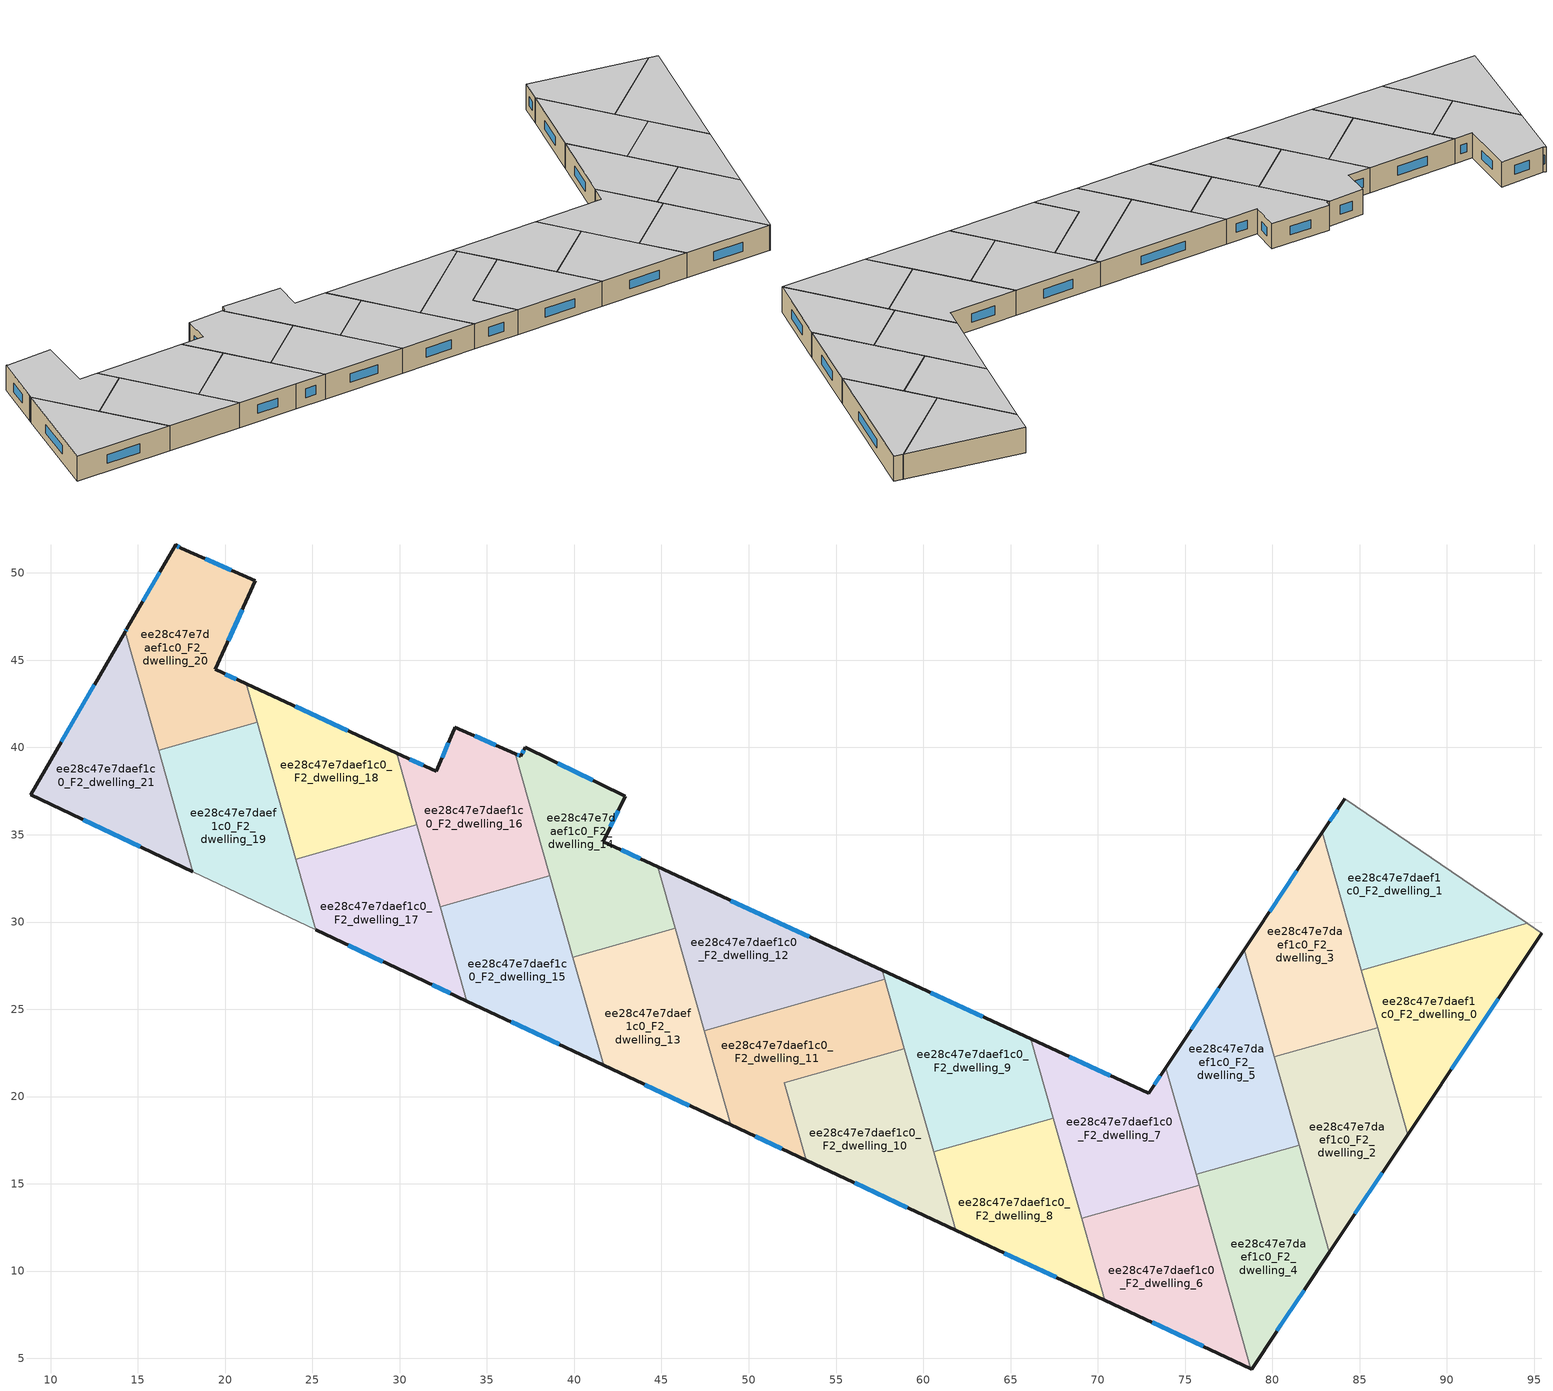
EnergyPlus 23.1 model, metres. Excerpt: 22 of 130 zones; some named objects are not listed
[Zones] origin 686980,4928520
ee28c47e7daef1c0_F2_dwelling_0
 floor to ee28c47e7daef1c0_F1_dwelling_0 (EU_floor_Construction): 95.43,29.36 87.76,17.83 85.09,27.24 94.6,29.92 z6
 wall outside (EU_wall_Construction): 87.76,17.83 95.43,29.36 z6:9
 wall to ee28c47e7daef1c0_F2_dwelling_1 (EU_wall_Construction): 94.6,29.92 85.09,27.24 z6:9
 wall adiabatic (EU_wall_Construction): 95.43,29.36 94.6,29.92 z6:9
 wall to ee28c47e7daef1c0_F2_dwelling_2 (EU_wall_Construction): 86.03,23.95 87.76,17.83 z6:9
 wall to ee28c47e7daef1c0_F2_dwelling_3 (EU_wall_Construction): 85.09,27.24 86.03,23.95 z6:9
 window (EU_Window_Construction): 90.25,21.58 92.94,25.61 z6.98:8.02
 ceiling to ee28c47e7daef1c0_F3_dwelling_0 (EU_floor_Construction): 87.76,17.83 95.43,29.36 94.6,29.92 85.09,27.24 z9
ee28c47e7daef1c0_F2_dwelling_1
 floor to ee28c47e7daef1c0_F1_dwelling_1 (EU_floor_Construction): 94.6,29.92 85.09,27.24 82.86,35.13 84.15,37.07 z6
 wall outside (EU_wall_Construction): 84.15,37.07 82.86,35.13 z6:9
 wall adiabatic (EU_wall_Construction): 94.6,29.92 84.15,37.07 z6:9
 wall to ee28c47e7daef1c0_F2_dwelling_3 (EU_wall_Construction): 82.86,35.13 85.09,27.24 z6:9
 window (EU_Window_Construction): 83.73,36.44 83.28,35.76 z6.98:8.02
 ceiling to ee28c47e7daef1c0_F3_dwelling_1 (EU_floor_Construction): 94.6,29.92 84.15,37.07 82.86,35.13 85.09,27.24 z9
ee28c47e7daef1c0_F2_dwelling_10
 floor to ee28c47e7daef1c0_F1_dwelling_10 (EU_floor_Construction): 58.92,22.75 61.86,12.33 53.28,16.36 52.03,20.8 z6
 wall outside (EU_wall_Construction): 53.28,16.36 61.86,12.33 z6:9
 wall to ee28c47e7daef1c0_F2_dwelling_11 (EU_wall_Construction): 58.92,22.75 52.03,20.8 53.28,16.36 z6:9
 wall to ee28c47e7daef1c0_F2_dwelling_9 (EU_wall_Construction): 60.59,16.83 58.92,22.75 z6:9
 wall to ee28c47e7daef1c0_F2_dwelling_8 (EU_wall_Construction): 61.86,12.33 60.59,16.83 z6:9
 window (EU_Window_Construction): 56.07,15.05 59.07,13.64 z6.98:8.02
 ceiling to ee28c47e7daef1c0_F3_dwelling_10 (EU_floor_Construction): 61.86,12.33 58.92,22.75 52.03,20.8 53.28,16.36 z9
ee28c47e7daef1c0_F2_dwelling_11
 floor to ee28c47e7daef1c0_F1_dwelling_11 (EU_floor_Construction): 57.8,26.71 58.92,22.75 52.03,20.8 53.28,16.36 48.98,18.37 47.45,23.78 z6
 wall outside (EU_wall_Construction): 48.98,18.37 53.28,16.36 z6:9
 wall to ee28c47e7daef1c0_F2_dwelling_12 (EU_wall_Construction): 57.8,26.71 47.45,23.78 z6:9
 wall to ee28c47e7daef1c0_F2_dwelling_13 (EU_wall_Construction): 47.45,23.78 48.98,18.37 z6:9
 wall to ee28c47e7daef1c0_F2_dwelling_9 (EU_wall_Construction): 58.92,22.75 57.8,26.71 z6:9
 window (EU_Window_Construction): 50.38,17.72 51.88,17.01 z6.98:8.02
 ceiling to ee28c47e7daef1c0_F3_dwelling_11 (EU_floor_Construction): 53.28,16.36 52.03,20.8 58.92,22.75 57.8,26.71 47.45,23.78 48.98,18.37 z9
ee28c47e7daef1c0_F2_dwelling_12
 floor to ee28c47e7daef1c0_F1_dwelling_12 (EU_floor_Construction): 57.65,27.23 57.8,26.71 47.45,23.78 44.8,33.15 z6
 wall outside (EU_wall_Construction): 57.65,27.23 44.8,33.15 z6:9
 wall to ee28c47e7daef1c0_F2_dwelling_14 (EU_wall_Construction): 44.8,33.15 45.79,29.64 z6:9
 wall to ee28c47e7daef1c0_F2_dwelling_13 (EU_wall_Construction): 45.79,29.64 47.45,23.78 z6:9
 wall to ee28c47e7daef1c0_F2_dwelling_9 (EU_wall_Construction): 57.8,26.71 57.65,27.23 z6:9
 window (EU_Window_Construction): 53.47,29.15 48.98,31.23 z6.98:8.02
 ceiling to ee28c47e7daef1c0_F3_dwelling_12 (EU_floor_Construction): 57.8,26.71 57.65,27.23 44.8,33.15 47.45,23.78 z9
ee28c47e7daef1c0_F2_dwelling_13
 floor to ee28c47e7daef1c0_F1_dwelling_13 (EU_floor_Construction): 45.79,29.64 48.98,18.37 41.68,21.79 39.93,27.99 z6
 wall outside (EU_wall_Construction): 41.68,21.79 48.98,18.37 z6:9
 wall to ee28c47e7daef1c0_F2_dwelling_14 (EU_wall_Construction): 45.79,29.64 39.93,27.99 z6:9
 wall to ee28c47e7daef1c0_F2_dwelling_15 (EU_wall_Construction): 39.93,27.99 41.68,21.79 z6:9
 window (EU_Window_Construction): 44.05,20.68 46.6,19.49 z6.98:8.02
 ceiling to ee28c47e7daef1c0_F3_dwelling_13 (EU_floor_Construction): 48.98,18.37 45.79,29.64 39.93,27.99 41.68,21.79 z9
ee28c47e7daef1c0_F2_dwelling_14
 floor to ee28c47e7daef1c0_F1_dwelling_14 (EU_floor_Construction): 42.93,37.21 41.66,34.6 44.8,33.15 45.79,29.64 39.93,27.99 36.64,39.63 36.94,39.5 37.19,40.02 z6
 wall outside (EU_wall_Construction): 44.8,33.15 41.66,34.6 42.93,37.21 37.19,40.02 36.94,39.5 36.64,39.63 z6:9
 wall to ee28c47e7daef1c0_F2_dwelling_16 (EU_wall_Construction): 36.64,39.63 38.61,32.65 z6:9
 wall to ee28c47e7daef1c0_F2_dwelling_15 (EU_wall_Construction): 38.61,32.65 39.93,27.99 z6:9
 window (EU_Window_Construction): 42.08,35.45 42.52,36.36 / 43.78,33.62 42.68,34.13 / 36.84,39.54 36.74,39.59 / 37.11,39.85 37.03,39.67 / 41.07,38.12 39.06,39.11 z6.98:8.02
 ceiling to ee28c47e7daef1c0_F3_dwelling_14 (EU_floor_Construction): 45.79,29.64 44.8,33.15 41.66,34.6 42.93,37.21 37.19,40.02 36.94,39.5 36.64,39.63 39.93,27.99 z9
ee28c47e7daef1c0_F2_dwelling_15
 floor to ee28c47e7daef1c0_F1_dwelling_15 (EU_floor_Construction): 38.61,32.66 41.68,21.79 33.85,25.47 32.32,30.88 z6
 wall outside (EU_wall_Construction): 33.85,25.47 41.68,21.79 z6:9
 wall to ee28c47e7daef1c0_F2_dwelling_16 (EU_wall_Construction): 38.61,32.66 32.32,30.88 z6:9
 wall to ee28c47e7daef1c0_F2_dwelling_17 (EU_wall_Construction): 32.32,30.88 33.85,25.47 z6:9
 window (EU_Window_Construction): 36.39,24.27 39.13,22.99 z6.98:8.02
 ceiling to ee28c47e7daef1c0_F3_dwelling_15 (EU_floor_Construction): 41.68,21.79 38.61,32.66 32.32,30.88 33.85,25.47 z9
ee28c47e7daef1c0_F2_dwelling_16
 floor to ee28c47e7daef1c0_F1_dwelling_16 (EU_floor_Construction): 36.64,39.63 38.61,32.66 32.32,30.88 29.83,39.67 32.09,38.63 33.12,41.05 33.16,41.15 z6
 wall outside (EU_wall_Construction): 36.64,39.63 33.16,41.15 33.12,41.05 32.09,38.63 29.83,39.67 z6:9
 wall to ee28c47e7daef1c0_F2_dwelling_18 (EU_wall_Construction): 29.83,39.67 30.99,35.56 z6:9
 wall to ee28c47e7daef1c0_F2_dwelling_17 (EU_wall_Construction): 30.99,35.56 32.32,30.88 z6:9
 window (EU_Window_Construction): 32.79,40.27 32.43,39.42 / 35.51,40.13 34.29,40.66 / 31.36,38.97 30.57,39.34 z6.98:8.02
 ceiling to ee28c47e7daef1c0_F3_dwelling_16 (EU_floor_Construction): 38.61,32.66 36.64,39.63 33.16,41.15 33.12,41.05 32.09,38.63 29.83,39.67 32.32,30.88 z9
ee28c47e7daef1c0_F2_dwelling_17
 floor to ee28c47e7daef1c0_F1_dwelling_17 (EU_floor_Construction): 30.99,35.56 33.85,25.47 30.89,26.85 25.2,29.55 24.05,33.6 z6
 wall outside (EU_wall_Construction): 25.2,29.55 30.89,26.85 33.85,25.47 z6:9
 wall to ee28c47e7daef1c0_F2_dwelling_18 (EU_wall_Construction): 30.99,35.56 24.05,33.6 z6:9
 wall to ee28c47e7daef1c0_F2_dwelling_19 (EU_wall_Construction): 24.05,33.6 25.2,29.55 z6:9
 window (EU_Window_Construction): 27.05,28.67 29.04,27.73 / 31.85,26.4 32.89,25.92 z6.98:8.02
 ceiling to ee28c47e7daef1c0_F3_dwelling_17 (EU_floor_Construction): 33.85,25.47 30.99,35.56 24.05,33.6 25.2,29.55 30.89,26.85 z9
ee28c47e7daef1c0_F2_dwelling_18
 floor to ee28c47e7daef1c0_F1_dwelling_18 (EU_floor_Construction): 29.83,39.67 30.99,35.56 24.05,33.6 21.21,43.65 z6
 wall outside (EU_wall_Construction): 29.83,39.67 21.21,43.65 z6:9
 wall to ee28c47e7daef1c0_F2_dwelling_20 (EU_wall_Construction): 21.21,43.65 21.84,41.44 z6:9
 wall to ee28c47e7daef1c0_F2_dwelling_19 (EU_wall_Construction): 21.84,41.44 24.05,33.6 z6:9
 window (EU_Window_Construction): 27.03,40.97 24.02,42.36 z6.98:8.02
 ceiling to ee28c47e7daef1c0_F3_dwelling_18 (EU_floor_Construction): 30.99,35.56 29.83,39.67 21.21,43.65 24.05,33.6 z9
ee28c47e7daef1c0_F2_dwelling_19
 floor to ee28c47e7daef1c0_F1_dwelling_19 (EU_floor_Construction): 21.84,41.44 25.2,29.55 18.15,32.89 16.19,39.84 z6
 wall to ee28c47e7daef1c0_F2_dwelling_20 (EU_wall_Construction): 21.84,41.44 16.19,39.84 z6:9
 wall adiabatic (EU_wall_Construction): 18.15,32.89 25.2,29.55 z6:9
 wall to ee28c47e7daef1c0_F2_dwelling_21 (EU_wall_Construction): 16.19,39.84 18.15,32.89 z6:9
 ceiling to ee28c47e7daef1c0_F3_dwelling_19 (EU_floor_Construction): 25.2,29.55 21.84,41.44 16.19,39.84 18.15,32.89 z9
ee28c47e7daef1c0_F2_dwelling_2
 floor to ee28c47e7daef1c0_F1_dwelling_2 (EU_floor_Construction): 86.03,23.95 87.76,17.83 83.27,11.09 80.11,22.28 z6
 wall outside (EU_wall_Construction): 83.27,11.09 87.76,17.83 z6:9
 wall to ee28c47e7daef1c0_F2_dwelling_3 (EU_wall_Construction): 86.03,23.95 80.11,22.28 z6:9
 wall to ee28c47e7daef1c0_F2_dwelling_4 (EU_wall_Construction): 81.54,17.21 83.27,11.09 z6:9
 wall to ee28c47e7daef1c0_F2_dwelling_5 (EU_wall_Construction): 80.11,22.28 81.54,17.21 z6:9
 window (EU_Window_Construction): 84.73,13.28 86.3,15.63 z6.98:8.02
 ceiling to ee28c47e7daef1c0_F3_dwelling_2 (EU_floor_Construction): 83.27,11.09 87.76,17.83 86.03,23.95 80.11,22.28 z9
ee28c47e7daef1c0_F2_dwelling_20
 floor to ee28c47e7daef1c0_F1_dwelling_20 (EU_floor_Construction): 21.73,49.54 19.43,44.47 21.21,43.65 21.84,41.44 16.19,39.84 14.27,46.64 14.36,46.81 17.17,51.6 17.47,51.41 z6
 wall outside (EU_wall_Construction): 21.21,43.65 19.43,44.47 21.73,49.54 17.47,51.41 17.17,51.6 14.36,46.81 14.27,46.64 z6:9
 wall to ee28c47e7daef1c0_F2_dwelling_21 (EU_wall_Construction): 14.27,46.64 16.19,39.84 z6:9
 window (EU_Window_Construction): 17.37,51.47 17.27,51.54 / 20.35,50.15 18.86,50.8 / 20.18,46.12 20.99,47.89 / 20.63,43.92 20.01,44.2 / 14.33,46.75 14.3,46.69 / 16.25,50.04 15.28,48.37 z6.98:8.02
 ceiling to ee28c47e7daef1c0_F3_dwelling_20 (EU_floor_Construction): 21.84,41.44 21.21,43.65 19.43,44.47 21.73,49.54 17.47,51.41 17.17,51.6 14.36,46.81 14.27,46.64 16.19,39.84 z9
ee28c47e7daef1c0_F2_dwelling_21
 floor to ee28c47e7daef1c0_F1_dwelling_21 (EU_floor_Construction): 14.27,46.64 18.15,32.89 8.86,37.29 z6
 wall outside (EU_wall_Construction): 14.27,46.64 8.86,37.29 18.15,32.89 z6:9
 window (EU_Window_Construction): 11.89,35.86 15.13,34.32 / 12.51,43.6 10.62,40.33 z6.98:8.02
 ceiling to ee28c47e7daef1c0_F3_dwelling_21 (EU_floor_Construction): 18.15,32.89 14.27,46.64 8.86,37.29 z9
ee28c47e7daef1c0_F2_dwelling_3
 floor to ee28c47e7daef1c0_F1_dwelling_3 (EU_floor_Construction): 82.86,35.13 86.03,23.95 80.11,22.28 78.38,28.4 z6
 wall outside (EU_wall_Construction): 82.86,35.13 78.38,28.4 z6:9
 wall to ee28c47e7daef1c0_F2_dwelling_5 (EU_wall_Construction): 78.38,28.4 80.11,22.28 z6:9
 window (EU_Window_Construction): 81.4,32.94 79.84,30.59 z6.98:8.02
 ceiling to ee28c47e7daef1c0_F3_dwelling_3 (EU_floor_Construction): 86.03,23.95 82.86,35.13 78.38,28.4 80.11,22.28 z9
ee28c47e7daef1c0_F2_dwelling_4
 floor to ee28c47e7daef1c0_F1_dwelling_4 (EU_floor_Construction): 81.54,17.21 83.27,11.09 78.81,4.39 78.77,4.41 75.63,15.54 z6
 wall outside (EU_wall_Construction): 78.77,4.41 78.81,4.39 83.27,11.09 z6:9
 wall to ee28c47e7daef1c0_F2_dwelling_5 (EU_wall_Construction): 81.54,17.21 75.63,15.54 z6:9
 wall to ee28c47e7daef1c0_F2_dwelling_6 (EU_wall_Construction): 75.8,14.93 78.77,4.41 z6:9
 wall to ee28c47e7daef1c0_F2_dwelling_7 (EU_wall_Construction): 75.63,15.54 75.8,14.93 z6:9
 window (EU_Window_Construction): 80.26,6.57 81.82,8.91 z6.98:8.02
 ceiling to ee28c47e7daef1c0_F3_dwelling_4 (EU_floor_Construction): 78.81,4.39 83.27,11.09 81.54,17.21 75.63,15.54 78.77,4.41 z9
ee28c47e7daef1c0_F2_dwelling_5
 floor to ee28c47e7daef1c0_F1_dwelling_5 (EU_floor_Construction): 78.38,28.4 81.54,17.21 75.63,15.54 73.9,21.66 z6
 wall outside (EU_wall_Construction): 78.38,28.4 73.9,21.66 z6:9
 wall to ee28c47e7daef1c0_F2_dwelling_7 (EU_wall_Construction): 73.9,21.66 75.63,15.54 z6:9
 window (EU_Window_Construction): 76.92,26.21 75.35,23.85 z6.98:8.02
 ceiling to ee28c47e7daef1c0_F3_dwelling_5 (EU_floor_Construction): 81.54,17.21 78.38,28.4 73.9,21.66 75.63,15.54 z9
ee28c47e7daef1c0_F2_dwelling_6
 floor to ee28c47e7daef1c0_F1_dwelling_6 (EU_floor_Construction): 75.8,14.93 78.77,4.41 70.4,8.33 69.07,13.03 z6
 wall outside (EU_wall_Construction): 70.4,8.33 78.77,4.41 z6:9
 wall to ee28c47e7daef1c0_F2_dwelling_7 (EU_wall_Construction): 75.8,14.93 69.07,13.03 z6:9
 wall to ee28c47e7daef1c0_F2_dwelling_8 (EU_wall_Construction): 69.07,13.03 70.4,8.33 z6:9
 window (EU_Window_Construction): 73.12,7.06 76.05,5.68 z6.98:8.02
 ceiling to ee28c47e7daef1c0_F3_dwelling_6 (EU_floor_Construction): 78.77,4.41 75.8,14.93 69.07,13.03 70.4,8.33 z9
ee28c47e7daef1c0_F2_dwelling_7
 floor to ee28c47e7daef1c0_F1_dwelling_7 (EU_floor_Construction): 73.9,21.66 75.8,14.93 69.07,13.03 66.17,23.3 72.91,20.19 z6
 wall outside (EU_wall_Construction): 73.9,21.66 72.91,20.19 66.17,23.3 z6:9
 wall to ee28c47e7daef1c0_F2_dwelling_9 (EU_wall_Construction): 66.17,23.3 67.45,18.77 z6:9
 wall to ee28c47e7daef1c0_F2_dwelling_8 (EU_wall_Construction): 67.45,18.77 69.07,13.03 z6:9
 window (EU_Window_Construction): 73.58,21.18 73.23,20.67 / 70.72,21.2 68.36,22.29 z6.98:8.02
 ceiling to ee28c47e7daef1c0_F3_dwelling_7 (EU_floor_Construction): 75.8,14.93 73.9,21.66 72.91,20.19 66.17,23.3 69.07,13.03 z9
ee28c47e7daef1c0_F2_dwelling_8
 floor to ee28c47e7daef1c0_F1_dwelling_8 (EU_floor_Construction): 67.45,18.77 70.4,8.33 61.86,12.33 60.59,16.83 z6
 wall outside (EU_wall_Construction): 61.86,12.33 70.4,8.33 z6:9
 wall to ee28c47e7daef1c0_F2_dwelling_9 (EU_wall_Construction): 67.45,18.77 60.59,16.83 z6:9
 window (EU_Window_Construction): 64.64,11.03 67.62,9.64 z6.98:8.02
 ceiling to ee28c47e7daef1c0_F3_dwelling_8 (EU_floor_Construction): 70.4,8.33 67.45,18.77 60.59,16.83 61.86,12.33 z9
ee28c47e7daef1c0_F2_dwelling_9
 floor to ee28c47e7daef1c0_F1_dwelling_9 (EU_floor_Construction): 66.17,23.3 67.45,18.77 60.59,16.83 57.65,27.23 z6
 wall outside (EU_wall_Construction): 66.17,23.3 57.65,27.23 z6:9
 window (EU_Window_Construction): 63.4,24.58 60.42,25.95 z6.98:8.02
 ceiling to ee28c47e7daef1c0_F3_dwelling_9 (EU_floor_Construction): 67.45,18.77 66.17,23.3 57.65,27.23 60.59,16.83 z9
[Building]
EU S2 Campaign: North Axis=0; Terrain=City; Solar Distribution=FullExterior
[Site:Location]
Bologna: Latitude=44.5; Longitude=11.25; Time Zone=1; Elevation=37
[SizingPeriod:WeatherFileDays]
AnnualSizingPeriod: Begin Month=1; Begin Day of Month=1; End Month=12; End Day of Month=31; Day of Week for Start Day=Monday; Use Weather File Daylight Saving Period=No; Use Weather File Rain and Snow Indicators=No
[MATERIAL]
EU_InternalMass_Material: Roughness=MediumRough; Thickness=0.1; Conductivity=1; Density=1800; Specific Heat=900; Thermal Absorptance=0.9; Solar Absorptance=0.7; Visible Absorptance=0.7
[MATERIAL:NOMASS] Roughness=MediumRough; Thermal Absorptance=0.9; Solar Absorptance=0.7; Visible Absorptance=0.7
Name | Thermal Resistance
EU_wall_NoMass | 0.905828
EU_floor_NoMass | 0.67114
[WINDOWMATERIAL:SIMPLEGLAZINGSYSTEM]
EU_Window_SimpleGlazing: UFactor=4.52486; Solar Heat Gain Coefficient=0.85; Visible Transmittance=0.85
[CONSTRUCTION]
EU_wall_Construction: EU_wall_NoMass
EU_floor_Construction: EU_floor_NoMass
EU_Window_Construction: EU_Window_SimpleGlazing
EU_InternalMass_Construction: EU_InternalMass_Material
[ZONE] Type=1; Multiplier=1; Ceiling Height=autocalculate; Floor Area=autocalculate; Part of Total Floor Area=Yes
Name | Volume
ee28c47e7daef1c0_F2_dwelling_0 | 165.834
ee28c47e7daef1c0_F2_dwelling_1 | 165.814
ee28c47e7daef1c0_F2_dwelling_10 | 165.813
ee28c47e7daef1c0_F2_dwelling_11 | 165.803
ee28c47e7daef1c0_F2_dwelling_12 | 165.825
ee28c47e7daef1c0_F2_dwelling_13; ee28c47e7daef1c0_F2_dwelling_16; ee28c47e7daef1c0_F2_dwelling_5 | 165.831
ee28c47e7daef1c0_F2_dwelling_14 | 165.838
ee28c47e7daef1c0_F2_dwelling_15; ee28c47e7daef1c0_F2_dwelling_7 | 165.82
ee28c47e7daef1c0_F2_dwelling_17 | 159.166
ee28c47e7daef1c0_F2_dwelling_18 | 159.152
ee28c47e7daef1c0_F2_dwelling_19 | 172.478
ee28c47e7daef1c0_F2_dwelling_2 | 165.833
ee28c47e7daef1c0_F2_dwelling_20 | 172.482
ee28c47e7daef1c0_F2_dwelling_21 | 165.842
ee28c47e7daef1c0_F2_dwelling_3 | 165.837
ee28c47e7daef1c0_F2_dwelling_4 | 165.828
ee28c47e7daef1c0_F2_dwelling_6 | 165.827
ee28c47e7daef1c0_F2_dwelling_8 | 165.858
ee28c47e7daef1c0_F2_dwelling_9 | 165.835
[INTERNALMASS] Construction=EU_InternalMass_Construction
Name | Zone or ZoneList | Surface Area
ee28c47e7daef1c0_F2_dwelling_0_EU_InternalMass | ee28c47e7daef1c0_F2_dwelling_0 | 55.2747
ee28c47e7daef1c0_F2_dwelling_1_EU_InternalMass | ee28c47e7daef1c0_F2_dwelling_1 | 55.2719
ee28c47e7daef1c0_F2_dwelling_2_EU_InternalMass | ee28c47e7daef1c0_F2_dwelling_2 | 55.2789
ee28c47e7daef1c0_F2_dwelling_3_EU_InternalMass | ee28c47e7daef1c0_F2_dwelling_3 | 55.2769
ee28c47e7daef1c0_F2_dwelling_4_EU_InternalMass | ee28c47e7daef1c0_F2_dwelling_4 | 55.2775
ee28c47e7daef1c0_F2_dwelling_5_EU_InternalMass | ee28c47e7daef1c0_F2_dwelling_5 | 55.2769
ee28c47e7daef1c0_F2_dwelling_6_EU_InternalMass | ee28c47e7daef1c0_F2_dwelling_6 | 55.2726
ee28c47e7daef1c0_F2_dwelling_7_EU_InternalMass | ee28c47e7daef1c0_F2_dwelling_7 | 55.2717
ee28c47e7daef1c0_F2_dwelling_8_EU_InternalMass | ee28c47e7daef1c0_F2_dwelling_8 | 55.2856
ee28c47e7daef1c0_F2_dwelling_9_EU_InternalMass | ee28c47e7daef1c0_F2_dwelling_9 | 55.2811
ee28c47e7daef1c0_F2_dwelling_10_EU_InternalMass | ee28c47e7daef1c0_F2_dwelling_10 | 55.2715
ee28c47e7daef1c0_F2_dwelling_11_EU_InternalMass | ee28c47e7daef1c0_F2_dwelling_11 | 55.2675
ee28c47e7daef1c0_F2_dwelling_12_EU_InternalMass | ee28c47e7daef1c0_F2_dwelling_12 | 55.2757
ee28c47e7daef1c0_F2_dwelling_13_EU_InternalMass | ee28c47e7daef1c0_F2_dwelling_13 | 55.2778
ee28c47e7daef1c0_F2_dwelling_14_EU_InternalMass | ee28c47e7daef1c0_F2_dwelling_14 | 55.2787
ee28c47e7daef1c0_F2_dwelling_15_EU_InternalMass | ee28c47e7daef1c0_F2_dwelling_15 | 55.275
ee28c47e7daef1c0_F2_dwelling_16_EU_InternalMass | ee28c47e7daef1c0_F2_dwelling_16 | 55.277
ee28c47e7daef1c0_F2_dwelling_17_EU_InternalMass | ee28c47e7daef1c0_F2_dwelling_17 | 53.0543
ee28c47e7daef1c0_F2_dwelling_18_EU_InternalMass | ee28c47e7daef1c0_F2_dwelling_18 | 53.0508
ee28c47e7daef1c0_F2_dwelling_19_EU_InternalMass | ee28c47e7daef1c0_F2_dwelling_19 | 57.4914
ee28c47e7daef1c0_F2_dwelling_20_EU_InternalMass | ee28c47e7daef1c0_F2_dwelling_20 | 57.4939
ee28c47e7daef1c0_F2_dwelling_21_EU_InternalMass | ee28c47e7daef1c0_F2_dwelling_21 | 55.2809
[OTHEREQUIPMENT] Fuel Type=Electricity; Design Level Calculation Method=Watts/Area; Power per Zone Floor Area=1; Fraction Latent=0; Fraction Radiant=0; Fraction Lost=0; Carbon Dioxide Generation Rate=0; EndUse Subcategory=EU_Step8_InternalGains
Name | Zone or ZoneList or Space or SpaceList | Schedule
EU_Step8_InternalGain_ee28c47e7daef1c0_F2_dwelling_0_f000 | ee28c47e7daef1c0_F2_dwelling_0 | EU_Step8_GainSchedule_ee28c47e7daef1c0_F2_dwelling_0_f000
EU_Step8_InternalGain_ee28c47e7daef1c0_F2_dwelling_1_f000 | ee28c47e7daef1c0_F2_dwelling_1 | EU_Step8_GainSchedule_ee28c47e7daef1c0_F2_dwelling_1_f000
EU_Step8_InternalGain_ee28c47e7daef1c0_F2_dwelling_2_f000 | ee28c47e7daef1c0_F2_dwelling_2 | EU_Step8_GainSchedule_ee28c47e7daef1c0_F2_dwelling_2_f000
EU_Step8_InternalGain_ee28c47e7daef1c0_F2_dwelling_3_f000 | ee28c47e7daef1c0_F2_dwelling_3 | EU_Step8_GainSchedule_ee28c47e7daef1c0_F2_dwelling_3_f000
EU_Step8_InternalGain_ee28c47e7daef1c0_F2_dwelling_4_f000 | ee28c47e7daef1c0_F2_dwelling_4 | EU_Step8_GainSchedule_ee28c47e7daef1c0_F2_dwelling_4_f000
EU_Step8_InternalGain_ee28c47e7daef1c0_F2_dwelling_5_f000 | ee28c47e7daef1c0_F2_dwelling_5 | EU_Step8_GainSchedule_ee28c47e7daef1c0_F2_dwelling_5_f000
EU_Step8_InternalGain_ee28c47e7daef1c0_F2_dwelling_6_f000 | ee28c47e7daef1c0_F2_dwelling_6 | EU_Step8_GainSchedule_ee28c47e7daef1c0_F2_dwelling_6_f000
EU_Step8_InternalGain_ee28c47e7daef1c0_F2_dwelling_7_f000 | ee28c47e7daef1c0_F2_dwelling_7 | EU_Step8_GainSchedule_ee28c47e7daef1c0_F2_dwelling_7_f000
EU_Step8_InternalGain_ee28c47e7daef1c0_F2_dwelling_8_f000 | ee28c47e7daef1c0_F2_dwelling_8 | EU_Step8_GainSchedule_ee28c47e7daef1c0_F2_dwelling_8_f000
EU_Step8_InternalGain_ee28c47e7daef1c0_F2_dwelling_9_f000 | ee28c47e7daef1c0_F2_dwelling_9 | EU_Step8_GainSchedule_ee28c47e7daef1c0_F2_dwelling_9_f000
EU_Step8_InternalGain_ee28c47e7daef1c0_F2_dwelling_10_f000 | ee28c47e7daef1c0_F2_dwelling_10 | EU_Step8_GainSchedule_ee28c47e7daef1c0_F2_dwelling_10_f000
EU_Step8_InternalGain_ee28c47e7daef1c0_F2_dwelling_11_f000 | ee28c47e7daef1c0_F2_dwelling_11 | EU_Step8_GainSchedule_ee28c47e7daef1c0_F2_dwelling_11_f000
EU_Step8_InternalGain_ee28c47e7daef1c0_F2_dwelling_12_f000 | ee28c47e7daef1c0_F2_dwelling_12 | EU_Step8_GainSchedule_ee28c47e7daef1c0_F2_dwelling_12_f000
EU_Step8_InternalGain_ee28c47e7daef1c0_F2_dwelling_13_f000 | ee28c47e7daef1c0_F2_dwelling_13 | EU_Step8_GainSchedule_ee28c47e7daef1c0_F2_dwelling_13_f000
EU_Step8_InternalGain_ee28c47e7daef1c0_F2_dwelling_14_f000 | ee28c47e7daef1c0_F2_dwelling_14 | EU_Step8_GainSchedule_ee28c47e7daef1c0_F2_dwelling_14_f000
EU_Step8_InternalGain_ee28c47e7daef1c0_F2_dwelling_15_f000 | ee28c47e7daef1c0_F2_dwelling_15 | EU_Step8_GainSchedule_ee28c47e7daef1c0_F2_dwelling_15_f000
EU_Step8_InternalGain_ee28c47e7daef1c0_F2_dwelling_16_f000 | ee28c47e7daef1c0_F2_dwelling_16 | EU_Step8_GainSchedule_ee28c47e7daef1c0_F2_dwelling_16_f000
EU_Step8_InternalGain_ee28c47e7daef1c0_F2_dwelling_17_f000 | ee28c47e7daef1c0_F2_dwelling_17 | EU_Step8_GainSchedule_ee28c47e7daef1c0_F2_dwelling_17_f000
EU_Step8_InternalGain_ee28c47e7daef1c0_F2_dwelling_18_f000 | ee28c47e7daef1c0_F2_dwelling_18 | EU_Step8_GainSchedule_ee28c47e7daef1c0_F2_dwelling_18_f000
EU_Step8_InternalGain_ee28c47e7daef1c0_F2_dwelling_19_f000 | ee28c47e7daef1c0_F2_dwelling_19 | EU_Step8_GainSchedule_ee28c47e7daef1c0_F2_dwelling_19_f000
EU_Step8_InternalGain_ee28c47e7daef1c0_F2_dwelling_20_f000 | ee28c47e7daef1c0_F2_dwelling_20 | EU_Step8_GainSchedule_ee28c47e7daef1c0_F2_dwelling_20_f000
EU_Step8_InternalGain_ee28c47e7daef1c0_F2_dwelling_21_f000 | ee28c47e7daef1c0_F2_dwelling_21 | EU_Step8_GainSchedule_ee28c47e7daef1c0_F2_dwelling_21_f000
[ZONEVENTILATION:DESIGNFLOWRATE] Schedule=EU_AlwaysOn; Design Flow Rate Calculation Method=AirChanges/Hour; Air Changes per Hour=0.73129; Ventilation Type=Natural; Fan Pressure Rise=0; Fan Total Efficiency=1; Constant Term Coefficient=1; Temperature Term Coefficient=0; Velocity Term Coefficient=0; Velocity Squared Term Coefficient=0; Minimum Indoor Temperature=-100; Maximum Indoor Temperature=100; Delta Temperature=-100; Minimum Outdoor Temperature=-100; Maximum Outdoor Temperature=100; Maximum Wind Speed=40
Name | Zone or ZoneList or Space or SpaceList
EU_ConstantAir_ee28c47e7daef1c0_F2_dwelling_0 | ee28c47e7daef1c0_F2_dwelling_0
EU_ConstantAir_ee28c47e7daef1c0_F2_dwelling_1 | ee28c47e7daef1c0_F2_dwelling_1
EU_ConstantAir_ee28c47e7daef1c0_F2_dwelling_2 | ee28c47e7daef1c0_F2_dwelling_2
EU_ConstantAir_ee28c47e7daef1c0_F2_dwelling_3 | ee28c47e7daef1c0_F2_dwelling_3
EU_ConstantAir_ee28c47e7daef1c0_F2_dwelling_4 | ee28c47e7daef1c0_F2_dwelling_4
EU_ConstantAir_ee28c47e7daef1c0_F2_dwelling_5 | ee28c47e7daef1c0_F2_dwelling_5
EU_ConstantAir_ee28c47e7daef1c0_F2_dwelling_6 | ee28c47e7daef1c0_F2_dwelling_6
EU_ConstantAir_ee28c47e7daef1c0_F2_dwelling_7 | ee28c47e7daef1c0_F2_dwelling_7
EU_ConstantAir_ee28c47e7daef1c0_F2_dwelling_8 | ee28c47e7daef1c0_F2_dwelling_8
EU_ConstantAir_ee28c47e7daef1c0_F2_dwelling_9 | ee28c47e7daef1c0_F2_dwelling_9
EU_ConstantAir_ee28c47e7daef1c0_F2_dwelling_10 | ee28c47e7daef1c0_F2_dwelling_10
EU_ConstantAir_ee28c47e7daef1c0_F2_dwelling_11 | ee28c47e7daef1c0_F2_dwelling_11
EU_ConstantAir_ee28c47e7daef1c0_F2_dwelling_12 | ee28c47e7daef1c0_F2_dwelling_12
EU_ConstantAir_ee28c47e7daef1c0_F2_dwelling_13 | ee28c47e7daef1c0_F2_dwelling_13
EU_ConstantAir_ee28c47e7daef1c0_F2_dwelling_14 | ee28c47e7daef1c0_F2_dwelling_14
EU_ConstantAir_ee28c47e7daef1c0_F2_dwelling_15 | ee28c47e7daef1c0_F2_dwelling_15
EU_ConstantAir_ee28c47e7daef1c0_F2_dwelling_16 | ee28c47e7daef1c0_F2_dwelling_16
EU_ConstantAir_ee28c47e7daef1c0_F2_dwelling_17 | ee28c47e7daef1c0_F2_dwelling_17
EU_ConstantAir_ee28c47e7daef1c0_F2_dwelling_18 | ee28c47e7daef1c0_F2_dwelling_18
EU_ConstantAir_ee28c47e7daef1c0_F2_dwelling_19 | ee28c47e7daef1c0_F2_dwelling_19
EU_ConstantAir_ee28c47e7daef1c0_F2_dwelling_20 | ee28c47e7daef1c0_F2_dwelling_20
EU_ConstantAir_ee28c47e7daef1c0_F2_dwelling_21 | ee28c47e7daef1c0_F2_dwelling_21
[HVACTEMPLATE:ZONE:IDEALLOADSAIRSYSTEM] System Availability Schedule=EU_AlwaysOn; Maximum Heating Supply Air Temperature=50; Minimum Cooling Supply Air Temperature=13; Maximum Heating Supply Air Humidity Ratio=0.0156; Minimum Cooling Supply Air Humidity Ratio=0.0077; Heating Limit=NoLimit; Cooling Limit=NoLimit; Heating Availability Schedule=EU_AlwaysOn; Cooling Availability Schedule=EU_CoolingOff; Dehumidification Control Type=ConstantSensibleHeatRatio; Cooling Sensible Heat Ratio=0.7; Dehumidification Setpoint=60; Humidification Control Type=None; Humidification Setpoint=30; Outdoor Air Method=None; Outdoor Air Flow Rate per Person=0.00944; Outdoor Air Flow Rate per Zone Floor Area=0; Outdoor Air Flow Rate per Zone=0; Demand Controlled Ventilation Type=None; Outdoor Air Economizer Type=NoEconomizer; Heat Recovery Type=None; Sensible Heat Recovery Effectiveness=0.7; Latent Heat Recovery Effectiveness=0.65
Name | Template Thermostat
ee28c47e7daef1c0_F2_dwelling_0 | EU_HeatOnly_ee28c47e7daef1c0_F2_dwelling_0
ee28c47e7daef1c0_F2_dwelling_1 | EU_HeatOnly_ee28c47e7daef1c0_F2_dwelling_1
ee28c47e7daef1c0_F2_dwelling_2 | EU_HeatOnly_ee28c47e7daef1c0_F2_dwelling_2
ee28c47e7daef1c0_F2_dwelling_3 | EU_HeatOnly_ee28c47e7daef1c0_F2_dwelling_3
ee28c47e7daef1c0_F2_dwelling_4 | EU_HeatOnly_ee28c47e7daef1c0_F2_dwelling_4
ee28c47e7daef1c0_F2_dwelling_5 | EU_HeatOnly_ee28c47e7daef1c0_F2_dwelling_5
ee28c47e7daef1c0_F2_dwelling_6 | EU_HeatOnly_ee28c47e7daef1c0_F2_dwelling_6
ee28c47e7daef1c0_F2_dwelling_7 | EU_HeatOnly_ee28c47e7daef1c0_F2_dwelling_7
ee28c47e7daef1c0_F2_dwelling_8 | EU_HeatOnly_ee28c47e7daef1c0_F2_dwelling_8
ee28c47e7daef1c0_F2_dwelling_9 | EU_HeatOnly_ee28c47e7daef1c0_F2_dwelling_9
ee28c47e7daef1c0_F2_dwelling_10 | EU_HeatOnly_ee28c47e7daef1c0_F2_dwelling_10
ee28c47e7daef1c0_F2_dwelling_11 | EU_HeatOnly_ee28c47e7daef1c0_F2_dwelling_11
ee28c47e7daef1c0_F2_dwelling_12 | EU_HeatOnly_ee28c47e7daef1c0_F2_dwelling_12
ee28c47e7daef1c0_F2_dwelling_13 | EU_HeatOnly_ee28c47e7daef1c0_F2_dwelling_13
ee28c47e7daef1c0_F2_dwelling_14 | EU_HeatOnly_ee28c47e7daef1c0_F2_dwelling_14
ee28c47e7daef1c0_F2_dwelling_15 | EU_HeatOnly_ee28c47e7daef1c0_F2_dwelling_15
ee28c47e7daef1c0_F2_dwelling_16 | EU_HeatOnly_ee28c47e7daef1c0_F2_dwelling_16
ee28c47e7daef1c0_F2_dwelling_17 | EU_HeatOnly_ee28c47e7daef1c0_F2_dwelling_17
ee28c47e7daef1c0_F2_dwelling_18 | EU_HeatOnly_ee28c47e7daef1c0_F2_dwelling_18
ee28c47e7daef1c0_F2_dwelling_19 | EU_HeatOnly_ee28c47e7daef1c0_F2_dwelling_19
ee28c47e7daef1c0_F2_dwelling_20 | EU_HeatOnly_ee28c47e7daef1c0_F2_dwelling_20
ee28c47e7daef1c0_F2_dwelling_21 | EU_HeatOnly_ee28c47e7daef1c0_F2_dwelling_21
[SIZING:ZONE] Zone Cooling Design Supply Air Temperature Input Method=SupplyAirTemperature; Zone Cooling Design Supply Air Temperature=13; Zone Heating Design Supply Air Temperature Input Method=SupplyAirTemperature; Zone Heating Design Supply Air Temperature=50; Zone Cooling Design Supply Air Humidity Ratio=0.008; Zone Heating Design Supply Air Humidity Ratio=0.008; Cooling Design Air Flow Method=DesignDay; Cooling Design Air Flow Rate=0; Cooling Minimum Air Flow per Zone Floor Area=0.000762; Cooling Minimum Air Flow=0; Cooling Minimum Air Flow Fraction=0.2; Heating Design Air Flow Method=DesignDay; Heating Design Air Flow Rate=0; Heating Maximum Air Flow per Zone Floor Area=0.002032; Heating Maximum Air Flow=0.141576; Heating Maximum Air Flow Fraction=0.3; Account for Dedicated Outdoor Air System=No; Dedicated Outdoor Air System Control Strategy=NeutralSupplyAir; Dedicated Outdoor Air Low Setpoint Temperature for Design=autosize; Dedicated Outdoor Air High Setpoint Temperature for Design=autosize; Zone Load Sizing Method=Sensible Load Only No Latent Load; Zone Latent Cooling Design Supply Air Humidity Ratio Input Method=HumidityRatioDifference; Zone Cooling Design Supply Air Humidity Ratio Difference=0.005; Zone Latent Heating Design Supply Air Humidity Ratio Input Method=HumidityRatioDifference; Zone Humidification Design Supply Air Humidity Ratio Difference=0.005
ee28c47e7daef1c0_F2_dwelling_0; ee28c47e7daef1c0_F2_dwelling_1; ee28c47e7daef1c0_F2_dwelling_2; ee28c47e7daef1c0_F2_dwelling_3; ee28c47e7daef1c0_F2_dwelling_4; ee28c47e7daef1c0_F2_dwelling_5; ee28c47e7daef1c0_F2_dwelling_6; ee28c47e7daef1c0_F2_dwelling_7; ee28c47e7daef1c0_F2_dwelling_8; ee28c47e7daef1c0_F2_dwelling_9; ee28c47e7daef1c0_F2_dwelling_10; ee28c47e7daef1c0_F2_dwelling_11; ee28c47e7daef1c0_F2_dwelling_12; ee28c47e7daef1c0_F2_dwelling_13; ee28c47e7daef1c0_F2_dwelling_14; ee28c47e7daef1c0_F2_dwelling_15; ee28c47e7daef1c0_F2_dwelling_16; ee28c47e7daef1c0_F2_dwelling_17; ee28c47e7daef1c0_F2_dwelling_18; ee28c47e7daef1c0_F2_dwelling_19; ee28c47e7daef1c0_F2_dwelling_20; ee28c47e7daef1c0_F2_dwelling_21
[SCHEDULE:CONSTANT]
Name | Hourly Value
EU_AlwaysOn | 1
EU_CoolingOff | 0
[SCHEDULE:FILE] Column Number=1; Rows to Skip at Top=0; Number of Hours of Data=8760; Column Separator=Comma; Interpolate to Timestep=No; Minutes per Item=60; Adjust Schedule for Daylight Savings=Yes
Name | File
EU_Step8_GainSchedule_ee28c47e7daef1c0_F2_dwelling_0_f000 | ../../schedules/ee28c47e7daef1c0/ee28c47e7daef1c0_F2_dwelling_0_f000_gain.csv
EU_Step8_GainSchedule_ee28c47e7daef1c0_F2_dwelling_1_f000 | ../../schedules/ee28c47e7daef1c0/ee28c47e7daef1c0_F2_dwelling_1_f000_gain.csv
EU_Step8_GainSchedule_ee28c47e7daef1c0_F2_dwelling_2_f000 | ../../schedules/ee28c47e7daef1c0/ee28c47e7daef1c0_F2_dwelling_2_f000_gain.csv
EU_Step8_GainSchedule_ee28c47e7daef1c0_F2_dwelling_3_f000 | ../../schedules/ee28c47e7daef1c0/ee28c47e7daef1c0_F2_dwelling_3_f000_gain.csv
EU_Step8_GainSchedule_ee28c47e7daef1c0_F2_dwelling_4_f000 | ../../schedules/ee28c47e7daef1c0/ee28c47e7daef1c0_F2_dwelling_4_f000_gain.csv
EU_Step8_GainSchedule_ee28c47e7daef1c0_F2_dwelling_5_f000 | ../../schedules/ee28c47e7daef1c0/ee28c47e7daef1c0_F2_dwelling_5_f000_gain.csv
EU_Step8_GainSchedule_ee28c47e7daef1c0_F2_dwelling_6_f000 | ../../schedules/ee28c47e7daef1c0/ee28c47e7daef1c0_F2_dwelling_6_f000_gain.csv
EU_Step8_GainSchedule_ee28c47e7daef1c0_F2_dwelling_7_f000 | ../../schedules/ee28c47e7daef1c0/ee28c47e7daef1c0_F2_dwelling_7_f000_gain.csv
EU_Step8_GainSchedule_ee28c47e7daef1c0_F2_dwelling_8_f000 | ../../schedules/ee28c47e7daef1c0/ee28c47e7daef1c0_F2_dwelling_8_f000_gain.csv
EU_Step8_GainSchedule_ee28c47e7daef1c0_F2_dwelling_9_f000 | ../../schedules/ee28c47e7daef1c0/ee28c47e7daef1c0_F2_dwelling_9_f000_gain.csv
EU_Step8_GainSchedule_ee28c47e7daef1c0_F2_dwelling_10_f000 | ../../schedules/ee28c47e7daef1c0/ee28c47e7daef1c0_F2_dwelling_10_f000_gain.csv
EU_Step8_GainSchedule_ee28c47e7daef1c0_F2_dwelling_11_f000 | ../../schedules/ee28c47e7daef1c0/ee28c47e7daef1c0_F2_dwelling_11_f000_gain.csv
EU_Step8_GainSchedule_ee28c47e7daef1c0_F2_dwelling_12_f000 | ../../schedules/ee28c47e7daef1c0/ee28c47e7daef1c0_F2_dwelling_12_f000_gain.csv
EU_Step8_GainSchedule_ee28c47e7daef1c0_F2_dwelling_13_f000 | ../../schedules/ee28c47e7daef1c0/ee28c47e7daef1c0_F2_dwelling_13_f000_gain.csv
EU_Step8_GainSchedule_ee28c47e7daef1c0_F2_dwelling_14_f000 | ../../schedules/ee28c47e7daef1c0/ee28c47e7daef1c0_F2_dwelling_14_f000_gain.csv
EU_Step8_GainSchedule_ee28c47e7daef1c0_F2_dwelling_15_f000 | ../../schedules/ee28c47e7daef1c0/ee28c47e7daef1c0_F2_dwelling_15_f000_gain.csv
EU_Step8_GainSchedule_ee28c47e7daef1c0_F2_dwelling_16_f000 | ../../schedules/ee28c47e7daef1c0/ee28c47e7daef1c0_F2_dwelling_16_f000_gain.csv
EU_Step8_GainSchedule_ee28c47e7daef1c0_F2_dwelling_17_f000 | ../../schedules/ee28c47e7daef1c0/ee28c47e7daef1c0_F2_dwelling_17_f000_gain.csv
EU_Step8_GainSchedule_ee28c47e7daef1c0_F2_dwelling_18_f000 | ../../schedules/ee28c47e7daef1c0/ee28c47e7daef1c0_F2_dwelling_18_f000_gain.csv
EU_Step8_GainSchedule_ee28c47e7daef1c0_F2_dwelling_19_f000 | ../../schedules/ee28c47e7daef1c0/ee28c47e7daef1c0_F2_dwelling_19_f000_gain.csv
EU_Step8_GainSchedule_ee28c47e7daef1c0_F2_dwelling_20_f000 | ../../schedules/ee28c47e7daef1c0/ee28c47e7daef1c0_F2_dwelling_20_f000_gain.csv
EU_Step8_GainSchedule_ee28c47e7daef1c0_F2_dwelling_21_f000 | ../../schedules/ee28c47e7daef1c0/ee28c47e7daef1c0_F2_dwelling_21_f000_gain.csv
